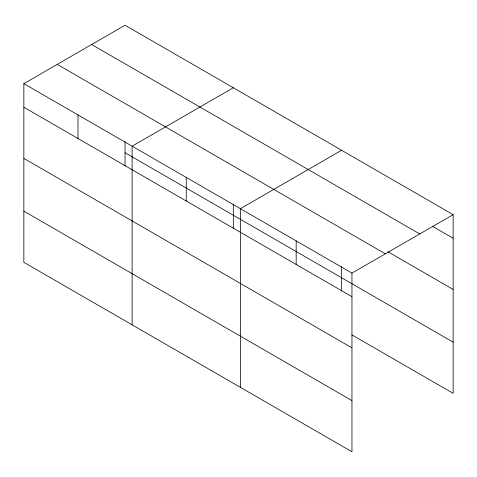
<?xml version="1.0" encoding="UTF-8"?>
<svg xmlns="http://www.w3.org/2000/svg" width="477" height="477" viewBox="0 0 477 477"><rect width="100%" height="100%" fill="white"/><g stroke="black" fill="none" stroke-linecap="round" stroke-linejoin="round"><path stroke-width="0.72" d="M351.954 347.852L351.954 273.094L23.85 83.666L23.85 262.332L351.954 451.761L351.954 347.852L23.85 158.424M351.853 334.848L453.15 393.334L453.15 214.668L125.046 25.239L23.85 83.666M233.325 87.75L132.123 146.177L132.123 324.843M341.598 150.261L240.396 208.687L240.396 387.354M351.954 273.094L453.15 214.668M432.633 226.408L453.15 238.25M91.656 44.522L419.754 233.951M387.753 251.671L453.15 289.426M57.246 64.389L385.344 253.812M125.046 152.729L453.15 342.158M23.85 107.247L351.954 296.676M23.85 211.156L351.954 400.585M341.598 266.613L341.598 291.101M296.175 240.891L296.175 264.473M233.325 204.096L233.325 228.59M186.263 177.432L186.263 201.014M125.046 141.586L125.046 166.079M77.99 114.921L77.99 138.503"/></g></svg>
